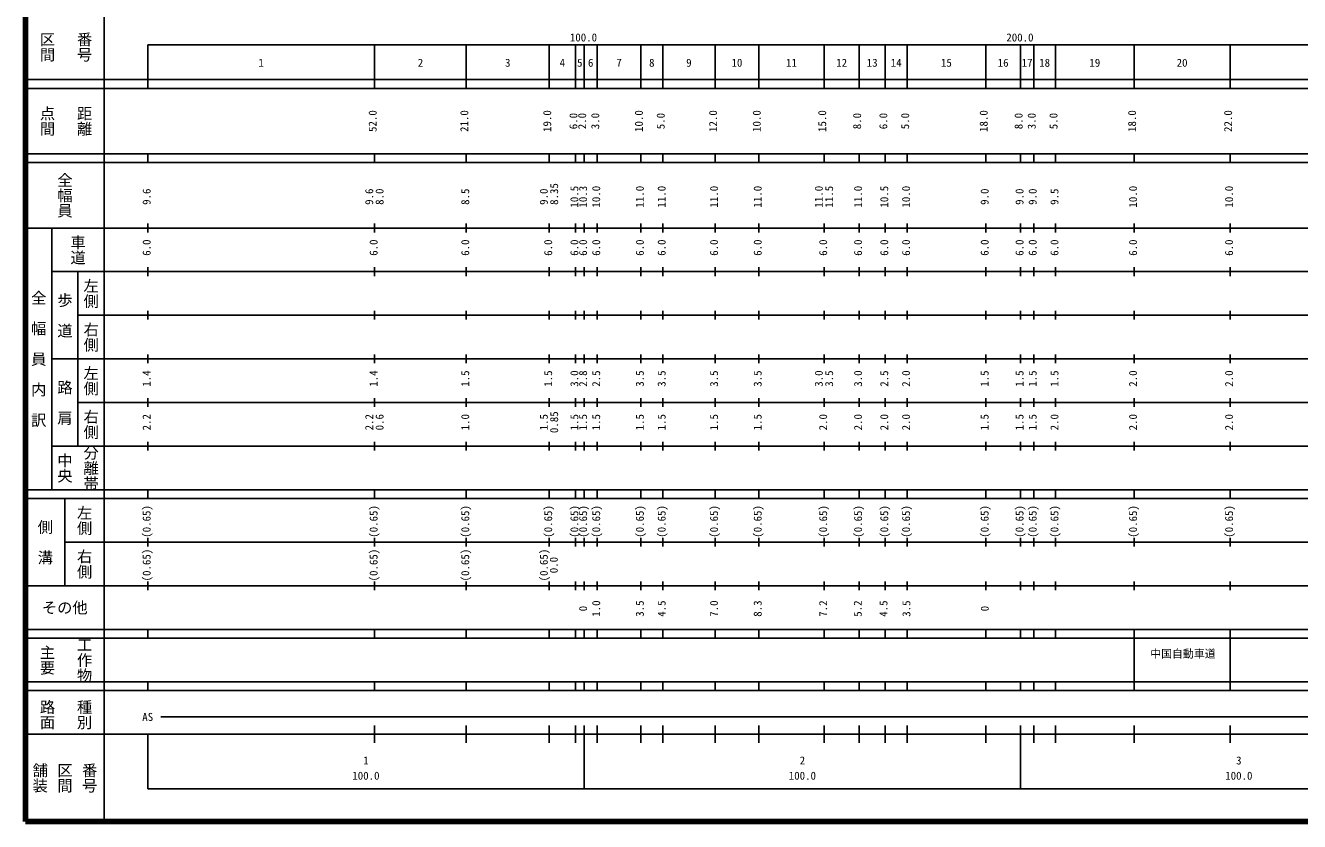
# Model space of a CAD drawing. Units: millimetres on the paper, enlarged 1000 times. Extents: x 40000 to 680000, y 20000 to 380000.
# Drawn here: x 40000 to 331903, y 20000 to 202409 of the extents above; entities that cross this region are included whole.
import ezdxf
from ezdxf.enums import TextEntityAlignment as Align

# ---------------------------------------------------------------- set-up
doc = ezdxf.new("R2010")
doc.units = ezdxf.units.MM
doc.header["$LTSCALE"] = 1000
for name, color, linetype, lineweight in [('M-OTRS', 6, 'Continuous', 25), ('M-TTL', 2, 'Continuous', 140), ('M-TTL-BAND', 7, 'Continuous', 25)]:
    doc.layers.add(name, color=color, linetype=linetype, lineweight=lineweight)
doc.styles.add('@ＭＳ ゴシック', font='')
doc.styles.add('ＭＳ ゴシック', font='')
doc.styles.get('@ＭＳ ゴシック').set_extended_font_data('@MS Gothic')
doc.styles.get('ＭＳ ゴシック').set_extended_font_data('MS Gothic')

msp = doc.modelspace()

# ---------------------------------------------------------------- linework, layer by layer
at = {"layer": 'M-OTRS'}
for p, q in [((294000, 62000), (294000, 52000)), ((316000, 62000), (316000, 52000))]:
    msp.add_line(p, q, dxfattribs=at)
at = {"layer": 'M-TTL'}
for p, q in [((40000, 380000), (40000, 20000)), ((40000, 20000), (680000, 20000))]:
    msp.add_line(p, q, dxfattribs=at)
at = {"layer": 'M-TTL-BAND'}
for p, q in [((58000, 370000), (58000, 20000)), ((68000, 198000), (579000, 198000)), ((68000, 198000), (68000, 188000)), ((120000, 188000), (120000, 198000)), ((141000, 188000), (141000, 198000)), ((160000, 188000), (160000, 198000)), ((166000, 188000), (166000, 198000)), ((168000, 188000), (168000, 198000)), ((171000, 188000), (171000, 198000)), ((181000, 188000), (181000, 198000)), ((186000, 188000), (186000, 198000)), ((198000, 188000), (198000, 198000)), ((208000, 188000), (208000, 198000)), ((223000, 188000), (223000, 198000)), ((231000, 188000), (231000, 198000)), ((237000, 188000), (237000, 198000)), ((242000, 188000), (242000, 198000)), ((260000, 188000), (260000, 198000)), ((268000, 188000), (268000, 198000)), ((271000, 188000), (271000, 198000)), ((276000, 188000), (276000, 198000)), ((294000, 188000), (294000, 198000)), ((316000, 188000), (316000, 198000)), ((40000, 190000), (579000, 190000)), ((40000, 188000), (579000, 188000)), ((40000, 173000), (579000, 173000)), ((68000, 171000), (68000, 173000)), ((120000, 171000), (120000, 173000)), ((141000, 171000), (141000, 173000)), ((160000, 171000), (160000, 173000)), ((166000, 171000), (166000, 173000)), ((168000, 171000), (168000, 173000)), ((171000, 171000), (171000, 173000)), ((181000, 171000), (181000, 173000)), ((186000, 171000), (186000, 173000)), ((198000, 171000), (198000, 173000)), ((208000, 171000), (208000, 173000)), ((223000, 171000), (223000, 173000)), ((231000, 171000), (231000, 173000)), ((237000, 171000), (237000, 173000)), ((242000, 171000), (242000, 173000)), ((260000, 171000), (260000, 173000)), ((268000, 171000), (268000, 173000)), ((271000, 171000), (271000, 173000)), ((276000, 171000), (276000, 173000)), ((294000, 171000), (294000, 173000)), ((316000, 171000), (316000, 173000)), ((40000, 171000), (579000, 171000)), ((40000, 156000), (579000, 156000)), ((46000, 96000), (46000, 156000)), ((68000, 155000), (68000, 157000)), ((120000, 155000), (120000, 157000)), ((141000, 155000), (141000, 157000)), ((160000, 155000), (160000, 157000)), ((166000, 155000), (166000, 157000)), ((168000, 155000), (168000, 157000)), ((171000, 155000), (171000, 157000)), ((181000, 155000), (181000, 157000)), ((186000, 155000), (186000, 157000)), ((198000, 155000), (198000, 157000)), ((208000, 155000), (208000, 157000)), ((223000, 155000), (223000, 157000)), ((231000, 155000), (231000, 157000)), ((237000, 155000), (237000, 157000)), ((242000, 155000), (242000, 157000)), ((260000, 155000), (260000, 157000)), ((268000, 155000), (268000, 157000)), ((271000, 155000), (271000, 157000)), ((276000, 155000), (276000, 157000)), ((294000, 155000), (294000, 157000)), ((316000, 155000), (316000, 157000)), ((46000, 146000), (579000, 146000)), ((52000, 146000), (52000, 106000)), ((68000, 145000), (68000, 147000)), ((120000, 145000), (120000, 147000)), ((141000, 145000), (141000, 147000)), ((160000, 145000), (160000, 147000)), ((166000, 145000), (166000, 147000)), ((168000, 145000), (168000, 147000)), ((171000, 145000), (171000, 147000)), ((181000, 145000), (181000, 147000)), ((186000, 145000), (186000, 147000)), ((198000, 145000), (198000, 147000)), ((208000, 145000), (208000, 147000)), ((223000, 145000), (223000, 147000)), ((231000, 145000), (231000, 147000)), ((237000, 145000), (237000, 147000)), ((242000, 145000), (242000, 147000)), ((260000, 145000), (260000, 147000)), ((268000, 145000), (268000, 147000)), ((271000, 145000), (271000, 147000)), ((276000, 145000), (276000, 147000)), ((294000, 145000), (294000, 147000)), ((316000, 145000), (316000, 147000)), ((52000, 136000), (579000, 136000)), ((68000, 135000), (68000, 137000)), ((120000, 135000), (120000, 137000)), ((141000, 135000), (141000, 137000)), ((160000, 135000), (160000, 137000)), ((166000, 135000), (166000, 137000)), ((168000, 135000), (168000, 137000)), ((171000, 135000), (171000, 137000)), ((181000, 135000), (181000, 137000)), ((186000, 135000), (186000, 137000)), ((198000, 135000), (198000, 137000)), ((208000, 135000), (208000, 137000)), ((223000, 135000), (223000, 137000)), ((231000, 135000), (231000, 137000)), ((237000, 135000), (237000, 137000)), ((242000, 135000), (242000, 137000)), ((260000, 135000), (260000, 137000)), ((268000, 135000), (268000, 137000)), ((271000, 135000), (271000, 137000)), ((276000, 135000), (276000, 137000)), ((294000, 135000), (294000, 137000)), ((316000, 135000), (316000, 137000)), ((46000, 126000), (579000, 126000)), ((68000, 125000), (68000, 127000)), ((120000, 125000), (120000, 127000)), ((141000, 125000), (141000, 127000)), ((160000, 125000), (160000, 127000)), ((166000, 125000), (166000, 127000)), ((168000, 125000), (168000, 127000)), ((171000, 125000), (171000, 127000)), ((181000, 125000), (181000, 127000)), ((186000, 125000), (186000, 127000)), ((198000, 125000), (198000, 127000)), ((208000, 125000), (208000, 127000)), ((223000, 125000), (223000, 127000)), ((231000, 125000), (231000, 127000)), ((237000, 125000), (237000, 127000)), ((242000, 125000), (242000, 127000)), ((260000, 125000), (260000, 127000)), ((268000, 125000), (268000, 127000)), ((271000, 125000), (271000, 127000)), ((276000, 125000), (276000, 127000)), ((294000, 125000), (294000, 127000)), ((316000, 125000), (316000, 127000)), ((68000, 115000), (68000, 117000)), ((120000, 115000), (120000, 117000)), ((141000, 115000), (141000, 117000)), ((160000, 115000), (160000, 117000)), ((166000, 115000), (166000, 117000)), ((168000, 115000), (168000, 117000)), ((171000, 115000), (171000, 117000)), ((181000, 115000), (181000, 117000)), ((186000, 115000), (186000, 117000)), ((198000, 115000), (198000, 117000)), ((208000, 115000), (208000, 117000)), ((223000, 115000), (223000, 117000)), ((231000, 115000), (231000, 117000)), ((237000, 115000), (237000, 117000)), ((242000, 115000), (242000, 117000)), ((260000, 115000), (260000, 117000)), ((268000, 115000), (268000, 117000)), ((271000, 115000), (271000, 117000)), ((276000, 115000), (276000, 117000)), ((294000, 115000), (294000, 117000)), ((316000, 115000), (316000, 117000)), ((52000, 116000), (579000, 116000)), ((46000, 106000), (579000, 106000)), ((68000, 105000), (68000, 107000)), ((120000, 105000), (120000, 107000)), ((141000, 105000), (141000, 107000)), ((160000, 105000), (160000, 107000)), ((166000, 105000), (166000, 107000)), ((168000, 105000), (168000, 107000)), ((171000, 105000), (171000, 107000)), ((181000, 105000), (181000, 107000)), ((186000, 105000), (186000, 107000)), ((198000, 105000), (198000, 107000)), ((208000, 105000), (208000, 107000)), ((223000, 105000), (223000, 107000)), ((231000, 105000), (231000, 107000)), ((237000, 105000), (237000, 107000)), ((242000, 105000), (242000, 107000)), ((260000, 105000), (260000, 107000)), ((268000, 105000), (268000, 107000)), ((271000, 105000), (271000, 107000)), ((276000, 105000), (276000, 107000)), ((294000, 105000), (294000, 107000)), ((316000, 105000), (316000, 107000)), ((40000, 96000), (579000, 96000)), ((40000, 94000), (579000, 94000)), ((49000, 94000), (49000, 74000)), ((68000, 94000), (68000, 96000)), ((120000, 94000), (120000, 96000)), ((141000, 94000), (141000, 96000)), ((160000, 94000), (160000, 96000)), ((166000, 94000), (166000, 96000)), ((168000, 94000), (168000, 96000)), ((171000, 94000), (171000, 96000)), ((181000, 94000), (181000, 96000)), ((186000, 94000), (186000, 96000)), ((198000, 94000), (198000, 96000)), ((208000, 94000), (208000, 96000)), ((223000, 94000), (223000, 96000)), ((231000, 94000), (231000, 96000)), ((237000, 94000), (237000, 96000)), ((242000, 94000), (242000, 96000)), ((260000, 94000), (260000, 96000)), ((268000, 94000), (268000, 96000)), ((271000, 94000), (271000, 96000)), ((276000, 94000), (276000, 96000)), ((294000, 94000), (294000, 96000)), ((316000, 94000), (316000, 96000)), ((68000, 83000), (68000, 85000)), ((120000, 83000), (120000, 85000)), ((141000, 83000), (141000, 85000)), ((160000, 83000), (160000, 85000)), ((166000, 83000), (166000, 85000)), ((168000, 83000), (168000, 85000)), ((171000, 83000), (171000, 85000)), ((181000, 83000), (181000, 85000)), ((186000, 83000), (186000, 85000)), ((198000, 83000), (198000, 85000)), ((208000, 83000), (208000, 85000)), ((223000, 83000), (223000, 85000)), ((231000, 83000), (231000, 85000)), ((237000, 83000), (237000, 85000)), ((242000, 83000), (242000, 85000)), ((260000, 83000), (260000, 85000)), ((268000, 83000), (268000, 85000)), ((271000, 83000), (271000, 85000)), ((276000, 83000), (276000, 85000)), ((294000, 83000), (294000, 85000)), ((316000, 83000), (316000, 85000)), ((49000, 84000), (579000, 84000)), ((40000, 74000), (579000, 74000)), ((68000, 73000), (68000, 75000)), ((120000, 73000), (120000, 75000)), ((141000, 73000), (141000, 75000)), ((160000, 73000), (160000, 75000)), ((166000, 73000), (166000, 75000)), ((168000, 73000), (168000, 75000)), ((171000, 73000), (171000, 75000)), ((181000, 73000), (181000, 75000)), ((186000, 73000), (186000, 75000)), ((198000, 73000), (198000, 75000)), ((208000, 73000), (208000, 75000)), ((223000, 73000), (223000, 75000)), ((231000, 73000), (231000, 75000)), ((237000, 73000), (237000, 75000)), ((242000, 73000), (242000, 75000)), ((260000, 73000), (260000, 75000)), ((268000, 73000), (268000, 75000)), ((271000, 73000), (271000, 75000)), ((276000, 73000), (276000, 75000)), ((294000, 73000), (294000, 75000)), ((316000, 73000), (316000, 75000)), ((40000, 64000), (579000, 64000)), ((40000, 62000), (579000, 62000)), ((68000, 62000), (68000, 64000)), ((120000, 62000), (120000, 64000)), ((141000, 62000), (141000, 64000)), ((160000, 62000), (160000, 64000)), ((166000, 62000), (166000, 64000)), ((168000, 62000), (168000, 64000)), ((171000, 62000), (171000, 64000)), ((181000, 62000), (181000, 64000)), ((186000, 62000), (186000, 64000)), ((198000, 62000), (198000, 64000)), ((208000, 62000), (208000, 64000)), ((223000, 62000), (223000, 64000)), ((231000, 62000), (231000, 64000)), ((237000, 62000), (237000, 64000)), ((242000, 62000), (242000, 64000)), ((260000, 62000), (260000, 64000)), ((268000, 62000), (268000, 64000)), ((271000, 62000), (271000, 64000)), ((276000, 62000), (276000, 64000)), ((294000, 62000), (294000, 64000)), ((316000, 62000), (316000, 64000)), ((40000, 52000), (579000, 52000)), ((40000, 50000), (579000, 50000)), ((68000, 50000), (68000, 52000)), ((120000, 50000), (120000, 52000)), ((141000, 50000), (141000, 52000)), ((160000, 50000), (160000, 52000)), ((166000, 50000), (166000, 52000)), ((168000, 50000), (168000, 52000)), ((171000, 50000), (171000, 52000)), ((181000, 50000), (181000, 52000)), ((186000, 50000), (186000, 52000)), ((198000, 50000), (198000, 52000)), ((208000, 50000), (208000, 52000)), ((223000, 50000), (223000, 52000)), ((231000, 50000), (231000, 52000)), ((237000, 50000), (237000, 52000)), ((242000, 50000), (242000, 52000)), ((260000, 50000), (260000, 52000)), ((268000, 50000), (268000, 52000)), ((271000, 50000), (271000, 52000)), ((276000, 50000), (276000, 52000)), ((294000, 50000), (294000, 52000)), ((316000, 50000), (316000, 52000)), ((71000, 44000), (565000, 44000)), ((120000, 38000), (120000, 42000)), ((141000, 38000), (141000, 42000)), ((160000, 38000), (160000, 42000)), ((166000, 38000), (166000, 42000)), ((168000, 27500), (168000, 42000)), ((171000, 38000), (171000, 42000)), ((181000, 38000), (181000, 42000)), ((186000, 38000), (186000, 42000)), ((198000, 38000), (198000, 42000)), ((208000, 38000), (208000, 42000)), ((223000, 38000), (223000, 42000)), ((231000, 38000), (231000, 42000)), ((237000, 38000), (237000, 42000)), ((242000, 38000), (242000, 42000)), ((260000, 38000), (260000, 42000)), ((268000, 27500), (268000, 42000)), ((271000, 38000), (271000, 42000)), ((276000, 38000), (276000, 42000)), ((294000, 38000), (294000, 42000)), ((316000, 38000), (316000, 42000)), ((40000, 40000), (579000, 40000)), ((68000, 40000), (68000, 27500)), ((68000, 27500), (579000, 27500))]:
    msp.add_line(p, q, dxfattribs=at)

# ---------------------------------------------------------------- texts
at = {"layer": 'M-TTL-BAND', "style": '@ＭＳ ゴシック'}
for s, p in [('区間', (45000, 197500)), ('番号', (53500, 197500)), ('点間', (45000, 180500)), ('距離', (53500, 180500)), ('全幅員', (49000, 163500)), ('車道', (52000, 151000)), ('左側', (55000, 141000)), ('全\u3000幅\u3000員\u3000内\u3000訳', (43000, 126000)), ('歩\u3000道', (49000, 136000)), ('右側', (55000, 131000)), ('左側', (55000, 121000)), ('路\u3000肩', (49000, 116000)), ('右側', (55000, 111000)), ('分離帯', (55000, 101000)), ('中央', (49000, 101000)), ('左側', (53500, 89000)), ('側\u3000溝', (44500, 84000)), ('右側', (53500, 79000)), ('工作物', (53500, 57000)), ('主要', (45000, 57000)), ('路面', (45000, 44500)), ('種別', (53500, 44500)), ('舗装', (43333, 30000)), ('区間', (49000, 30000)), ('番号', (54667, 30000))]:
    msp.add_text(s, height=2566, rotation=270, dxfattribs=at).set_placement(p, align=Align.MIDDLE_CENTER)
at = {"layer": 'M-TTL-BAND', "style": 'ＭＳ ゴシック'}
for s, p in [('100.0', (167844, 198195)), ('200.0', (267844, 198195)), ('1', (94000, 192405)), ('2', (130500, 192405)), ('3', (150500, 192405)), ('4', (163000, 192405)), ('5', (167000, 192405)), ('6', (169500, 192405)), ('7', (176000, 192405)), ('8', (183500, 192405)), ('9', (192000, 192405)), ('10', (203000, 192405)), ('11', (215500, 192405)), ('12', (227000, 192405)), ('13', (234000, 192405)), ('14', (239500, 192405)), ('15', (251000, 192405)), ('16', (264000, 192405)), ('17', (269500, 192405)), ('18', (273500, 192405)), ('19', (285000, 192405)), ('20', (305000, 192405)), ('中国自動車道', (305187, 56980)), ('AS', (68000, 42500)), ('1', (118000, 32523)), ('2', (218000, 32523)), ('3', (318000, 32523)), ('100.0', (118000, 29033)), ('100.0', (218000, 29033)), ('100.0', (318000, 29033))]:
    msp.add_text(s, height=1833, dxfattribs=at).set_placement(p, align=Align.BOTTOM_CENTER)
for s, p in [('52.0', (121000, 180500)), ('21.0', (142000, 180500)), ('19.0', (161000, 180500)), ('6.0', (167000, 180500)), ('2.0', (169000, 180500)), ('3.0', (172000, 180500)), ('10.0', (182000, 180500)), ('5.0', (187000, 180500)), ('12.0', (199000, 180500)), ('10.0', (209000, 180500)), ('15.0', (224000, 180500)), ('8.0', (232000, 180500)), ('6.0', (238000, 180500)), ('5.0', (243000, 180500)), ('18.0', (261000, 180500)), ('8.0', (269000, 180500)), ('3.0', (272000, 180500)), ('5.0', (277000, 180500)), ('18.0', (295000, 180500)), ('22.0', (317000, 180500)), ('9.6', (69215, 163174)), ('9.6', (120215, 163174)), ('8.0', (122585, 163174)), ('8.5', (142215, 163174)), ('9.0', (160215, 163174)), ('8.35', (162585, 163793)), ('10.5', (167215, 163174)), ('10.3', (169215, 163174)), ('10.0', (172215, 163174)), ('11.0', (182215, 163174)), ('11.0', (187215, 163174)), ('11.0', (199215, 163174)), ('11.0', (209215, 163174)), ('11.0', (223215, 163174)), ('11.5', (225585, 163174)), ('11.0', (232215, 163174)), ('10.5', (238215, 163174)), ('10.0', (243215, 163174)), ('9.0', (261215, 163174)), ('9.0', (269215, 163174)), ('9.0', (272215, 163174)), ('9.5', (277215, 163174)), ('10.0', (295215, 163174)), ('10.0', (317215, 163174)), ('6.0', (69215, 151500)), ('6.0', (121215, 151500)), ('6.0', (142215, 151500)), ('6.0', (161215, 151500)), ('6.0', (167215, 151500)), ('6.0', (169215, 151500)), ('6.0', (172215, 151500)), ('6.0', (182215, 151500)), ('6.0', (187215, 151500)), ('6.0', (199215, 151500)), ('6.0', (209215, 151500)), ('6.0', (224215, 151500)), ('6.0', (232215, 151500)), ('6.0', (238215, 151500)), ('6.0', (243215, 151500)), ('6.0', (261215, 151500)), ('6.0', (269215, 151500)), ('6.0', (272215, 151500)), ('6.0', (277215, 151500)), ('6.0', (295215, 151500)), ('6.0', (317215, 151500)), ('1.4', (69215, 121500)), ('1.4', (121215, 121500)), ('1.5', (142215, 121500)), ('1.5', (161215, 121500)), ('3.0', (167215, 121500)), ('2.8', (169215, 121500)), ('2.5', (172215, 121500)), ('3.5', (182215, 121500)), ('3.5', (187215, 121500)), ('3.5', (199215, 121500)), ('3.5', (209215, 121500)), ('3.0', (223215, 121500)), ('3.5', (225585, 121500)), ('3.0', (232215, 121500)), ('2.5', (238215, 121500)), ('2.0', (243215, 121500)), ('1.5', (261215, 121500)), ('1.5', (269215, 121500)), ('1.5', (272215, 121500)), ('1.5', (277215, 121500)), ('2.0', (295215, 121500)), ('2.0', (317215, 121500)), ('0.85', (162585, 111500)), ('2.2', (69215, 111500)), ('2.2', (120215, 111500)), ('0.6', (122585, 111500)), ('1.0', (142215, 111500)), ('1.5', (160215, 111500)), ('1.5', (167215, 111500)), ('1.5', (169215, 111500)), ('1.5', (172215, 111500)), ('1.5', (182215, 111500)), ('1.5', (187215, 111500)), ('1.5', (199215, 111500)), ('1.5', (209215, 111500)), ('2.0', (224215, 111500)), ('2.0', (232215, 111500)), ('2.0', (238215, 111500)), ('2.0', (243215, 111500)), ('1.5', (261215, 111500)), ('1.5', (269215, 111500)), ('1.5', (272215, 111500)), ('2.0', (277215, 111500)), ('2.0', (295215, 111500)), ('2.0', (317215, 111500)), ('(0.65)', (69215, 88764)), ('(0.65)', (121215, 88764)), ('(0.65)', (142215, 88764)), ('(0.65)', (161215, 88764)), ('(0.65)', (167215, 88764)), ('(0.65)', (169215, 88764)), ('(0.65)', (172215, 88764)), ('(0.65)', (182215, 88764)), ('(0.65)', (187215, 88764)), ('(0.65)', (199215, 88764)), ('(0.65)', (209215, 88764)), ('(0.65)', (224215, 88764)), ('(0.65)', (232215, 88764)), ('(0.65)', (238215, 88764)), ('(0.65)', (243215, 88764)), ('(0.65)', (261215, 88764)), ('(0.65)', (269215, 88764)), ('(0.65)', (272215, 88764)), ('(0.65)', (277215, 88764)), ('(0.65)', (295215, 88764)), ('(0.65)', (317215, 88764)), ('(0.65)', (69215, 78764)), ('(0.65)', (121215, 78764)), ('(0.65)', (142215, 78764)), ('(0.65)', (160215, 78764)), ('0.0', (162504, 78764)), ('1.0', (172215, 68791)), ('3.5', (182215, 68791)), ('4.5', (187215, 68791)), ('7.0', (199215, 68791)), ('8.3', (209215, 68791)), ('7.2', (224215, 68791)), ('5.2', (232142, 68791)), ('4.5', (238041, 68791)), ('3.5', (243295, 68791)), ('0', (169215, 68791)), ('0', (261243, 68791))]:
    msp.add_text(s, height=1833, rotation=90, dxfattribs=at).set_placement(p, align=Align.BOTTOM_CENTER)
msp.add_text('その他', height=2566, dxfattribs=at).set_placement((49000, 69000), align=Align.MIDDLE_CENTER)

doc.saveas('drawing.dxf')
